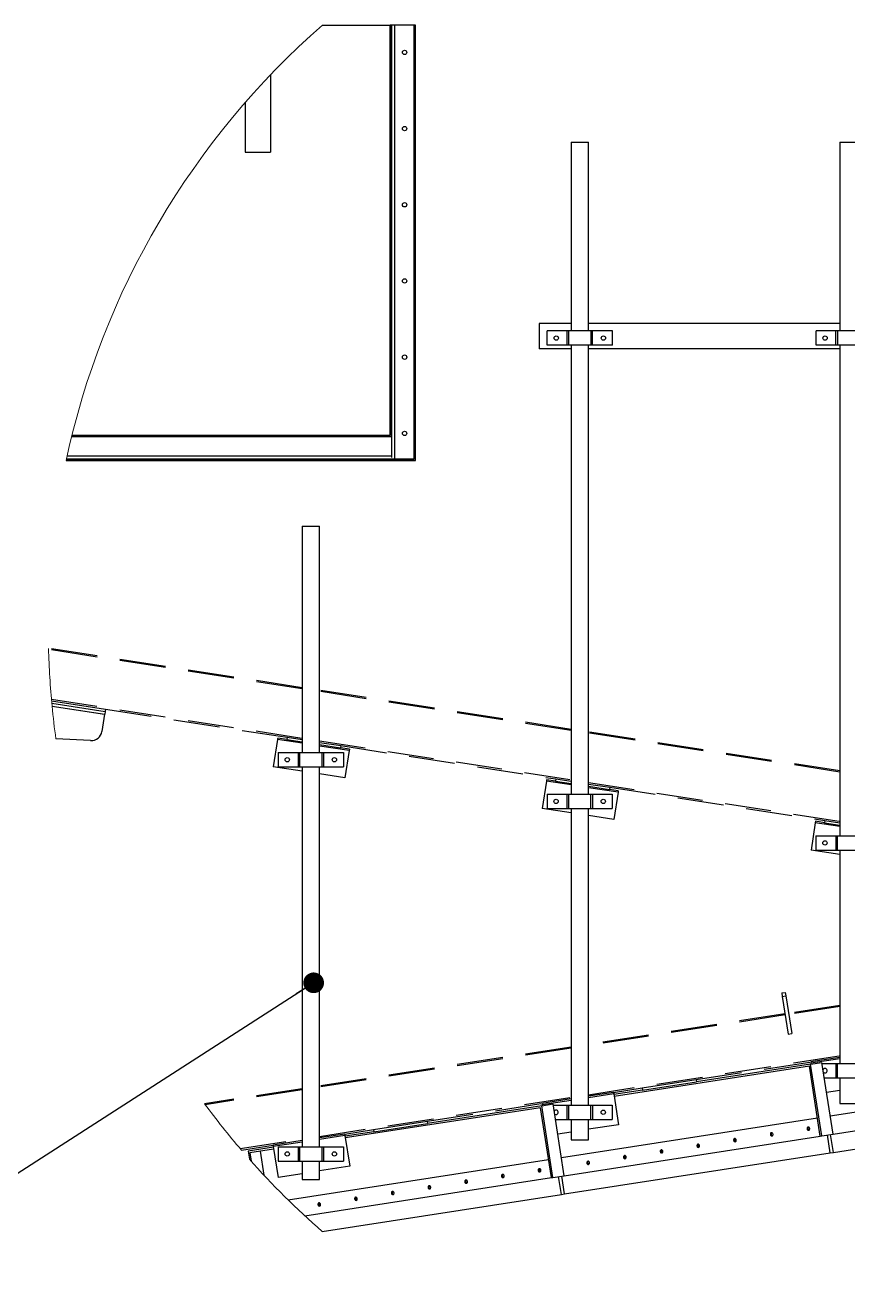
# Model space of a CAD drawing. Header units: millimetres. Extents: x 122 to 2816, y -707 to 556.
# Drawn here: x 2265.71 to 2288.39, y -580.26 to -545.52 of the extents above; entities that cross this region are included whole.
import ezdxf

# ---------------------------------------------------------------- set-up
doc = ezdxf.new("R2010")
doc.units = ezdxf.units.MM
doc.linetypes.add('HIDDEN', pattern=[1.905, 1.27, -0.635])
doc.layers.add('FORMAT', color=7, linetype='Continuous')
doc.dimstyles.new('SLDDIMSTYLE1', dxfattribs={"dimtxt": 2.5, "dimasz": 0.569872, "dimexe": 0, "dimexo": 0.625, "dimgap": 0, "dimtad": 1, "dimdec": 0, "dimrnd": 1e-09, "dimtxsty": 'Standard', "dimblk1": 'DOT', "dimblk2": 'DOT', "dimsah": 1, "dimcen": 2.5, "dimazin": 3, "dimtfac": 0.569872, "dimtdec": 0, "dimtmove": 0, "dimatfit": 3, "dimldrblk": 'DOT', "dimfrac": 2})

# ---------------------------------------------------------------- blocks, each defined once
blk = doc.blocks.new('_Dot')
at = {"color": 0, "linetype": 'ByBlock', "lineweight": -2}
blk.add_line((-0.5, 0), (-1, 0), dxfattribs=at)
at = {"color": 0, "linetype": 'ByBlock', "const_width": 0.5}
blk.add_lwpolyline([(-0.25, 0, 1), (0.25, 0, 1)], format="xyb", close=True, dxfattribs=at)

msp = doc.modelspace()

# ---------------------------------------------------------------- linework, layer by layer
at = {"color": 7, "linetype": 'Continuous', "lineweight": 25}
for p, q in [((2273.910649, -545.516481), (2275.774579, -545.516481)), ((2275.774579, -556.817647), (2275.774579, -545.516481)), ((2275.78458, -545.516481), (2275.774579, -545.516481)), ((2275.824579, -545.516481), (2275.78458, -545.516481)), ((2275.824579, -557.436221), (2275.824579, -545.516481)), ((2275.904579, -545.516481), (2275.824579, -545.516481)), ((2276.434579, -545.516481), (2275.904579, -545.516481)), ((2276.47458, -545.516481), (2276.434579, -545.516481)), ((2276.47458, -557.516481), (2276.47458, -545.516481)), ((2272.478177, -546.884166), (2272.478177, -549.016481)), ((2271.778177, -547.650609), (2271.778177, -549.016481)), ((2280.762835, -548.739038), (2280.762835, -553.939038)), ((2280.762835, -548.739038), (2281.172437, -548.739038)), ((2281.172437, -548.739038), (2281.245835, -548.739038)), ((2281.245835, -553.939038), (2281.245835, -548.739038)), ((2288.172834, -548.739038), (2288.172834, -553.939038)), ((2288.172834, -548.739038), (2288.652542, -548.739038)), ((2271.778177, -549.016481), (2272.478177, -549.016481)), ((2280.762835, -553.739038), (2279.884335, -553.739038)), ((2279.884335, -553.739038), (2279.884335, -554.439038)), ((2288.172834, -553.739038), (2281.245835, -553.739038)), ((2280.104335, -554.339038), (2280.104335, -553.939038)), ((2280.654335, -553.939038), (2280.104335, -553.939038)), ((2280.654335, -554.339038), (2280.654335, -553.939038)), ((2280.694335, -553.939038), (2280.654335, -553.939038)), ((2280.694335, -553.939038), (2280.694335, -554.339038)), ((2281.314335, -553.939038), (2280.694335, -553.939038)), ((2281.314335, -554.339038), (2281.314335, -553.939038)), ((2281.354335, -553.939038), (2281.314335, -553.939038)), ((2281.354335, -554.339038), (2281.354335, -553.939038)), ((2281.904335, -553.939038), (2281.354335, -553.939038)), ((2281.904335, -554.339038), (2281.904335, -553.939038)), ((2287.514334, -554.339038), (2287.514334, -553.939038)), ((2288.064335, -553.939038), (2287.514334, -553.939038)), ((2288.064335, -554.339038), (2288.064335, -553.939038)), ((2288.104334, -553.939038), (2288.064335, -553.939038)), ((2288.104334, -553.939038), (2288.104334, -554.339038)), ((2288.724334, -553.939038), (2288.104334, -553.939038)), ((2280.762835, -554.439038), (2279.884335, -554.439038)), ((2280.654335, -554.339038), (2280.104335, -554.339038)), ((2280.694335, -554.339038), (2280.654335, -554.339038)), ((2281.314335, -554.339038), (2280.694335, -554.339038)), ((2280.762835, -554.339038), (2280.762835, -566.710214)), ((2281.245835, -566.710214), (2281.245835, -554.339038)), ((2288.172834, -554.439038), (2281.245835, -554.439038)), ((2281.354335, -554.339038), (2281.314335, -554.339038)), ((2281.904335, -554.339038), (2281.354335, -554.339038)), ((2288.064335, -554.339038), (2287.514334, -554.339038)), ((2288.104334, -554.339038), (2288.064335, -554.339038)), ((2288.724334, -554.339038), (2288.104334, -554.339038)), ((2288.172834, -554.339038), (2288.172834, -567.857608)), ((2267.003562, -556.816481), (2275.774579, -556.816481)), ((2266.841437, -557.516481), (2276.474575, -557.516481)), ((2266.852224, -557.466481), (2276.434484, -557.466481)), ((2273.345983, -559.328613), (2273.345983, -565.56282)), ((2273.345983, -559.328613), (2273.378339, -559.328613)), ((2273.378339, -559.328613), (2273.828984, -559.328613)), ((2273.828984, -565.56282), (2273.828984, -559.328613)), ((2266.440932, -564.139821), (2267.931632, -564.370594)), ((2266.44661, -564.201415), (2267.922453, -564.429888)), ((2266.454455, -564.283582), (2267.910214, -564.508946)), ((2266.454573, -564.284792), (2267.902519, -564.508946)), ((2267.902519, -564.508946), (2267.829082, -564.983319)), ((2267.922453, -564.429888), (2267.910214, -564.508946)), ((2267.931632, -564.370594), (2267.922453, -564.429888)), ((2267.518119, -565.237073), (2266.561793, -565.190811)), ((2272.669712, -565.205279), (2272.553442, -565.956332)), ((2272.922888, -565.203996), (2272.675831, -565.165749)), ((2272.932067, -565.144702), (2272.922888, -565.203996)), ((2272.922888, -565.203996), (2273.345983, -565.269495)), ((2272.932067, -565.144702), (2273.345983, -565.20878)), ((2273.828984, -565.283552), (2274.41441, -565.374181)), ((2272.687569, -565.56282), (2272.687569, -565.96282)), ((2272.687569, -565.56282), (2273.237569, -565.56282)), ((2273.237569, -565.56282), (2273.237569, -565.96282)), ((2273.237569, -565.56282), (2273.277569, -565.56282)), ((2273.277569, -565.56282), (2273.277569, -565.96282)), ((2273.277569, -565.56282), (2273.897569, -565.56282)), ((2273.828984, -565.344267), (2274.405231, -565.433475)), ((2273.897569, -565.96282), (2273.897569, -565.56282)), ((2273.897569, -565.56282), (2273.937569, -565.56282)), ((2273.937569, -565.56282), (2273.937569, -565.96282)), ((2273.937569, -565.56282), (2274.487568, -565.56282)), ((2274.41441, -565.374181), (2274.405231, -565.433475)), ((2274.652288, -565.471721), (2274.405231, -565.433475)), ((2274.487568, -565.56282), (2274.487568, -565.96282)), ((2274.646168, -565.51125), (2274.5299, -566.262304)), ((2273.345983, -566.079024), (2272.553442, -565.956332)), ((2272.687569, -565.96282), (2273.237569, -565.96282)), ((2273.237569, -565.96282), (2273.277569, -565.96282)), ((2273.277569, -565.96282), (2273.897569, -565.96282)), ((2273.345983, -565.96282), (2273.345983, -576.428613)), ((2273.828984, -576.428613), (2273.828984, -565.96282)), ((2273.897569, -565.96282), (2273.937569, -565.96282)), ((2273.937569, -565.96282), (2274.487568, -565.96282)), ((2274.5299, -566.262304), (2273.828984, -566.153797)), ((2280.081425, -566.352672), (2279.965155, -567.103726)), ((2280.334602, -566.35139), (2280.087544, -566.313143)), ((2280.343781, -566.292096), (2280.334602, -566.35139)), ((2280.334602, -566.35139), (2280.762835, -566.417684)), ((2280.343781, -566.292096), (2280.762835, -566.356969)), ((2280.099281, -566.710214), (2280.099281, -567.110214)), ((2280.099281, -566.710214), (2280.649282, -566.710214)), ((2280.649282, -566.710214), (2280.649282, -567.110214)), ((2280.649282, -566.710214), (2280.689281, -566.710214)), ((2280.689281, -566.710214), (2280.689281, -567.110214)), ((2280.689281, -566.710214), (2281.309282, -566.710214)), ((2281.245835, -566.431742), (2281.826123, -566.521575)), ((2281.245835, -566.492456), (2281.816944, -566.580869)), ((2281.309282, -567.110214), (2281.309282, -566.710214)), ((2281.309282, -566.710214), (2281.349281, -566.710214)), ((2281.349281, -566.710214), (2281.349281, -567.110214)), ((2281.349281, -566.710214), (2281.899282, -566.710214)), ((2281.826123, -566.521575), (2281.816944, -566.580869)), ((2282.064001, -566.619115), (2281.816944, -566.580869)), ((2281.899282, -566.710214), (2281.899282, -567.110214)), ((2282.057882, -566.658644), (2281.941612, -567.409697)), ((2280.762835, -567.227214), (2279.965155, -567.103726)), ((2280.099281, -567.110214), (2280.649282, -567.110214)), ((2280.649282, -567.110214), (2280.689281, -567.110214)), ((2280.689281, -567.110214), (2281.309282, -567.110214)), ((2280.762835, -567.110214), (2280.762835, -575.281219)), ((2281.245835, -575.281219), (2281.245835, -567.110214)), ((2281.941612, -567.409697), (2281.245835, -567.301986)), ((2281.309282, -567.110214), (2281.349281, -567.110214)), ((2281.349281, -567.110214), (2281.899282, -567.110214)), ((2287.493139, -567.500066), (2287.376869, -568.251119)), ((2287.746313, -567.498784), (2287.499256, -567.460537)), ((2287.755492, -567.43949), (2287.746313, -567.498784)), ((2287.746313, -567.498784), (2288.172834, -567.564813)), ((2287.755492, -567.43949), (2288.172834, -567.504098)), ((2287.510994, -567.857608), (2287.510994, -568.257607)), ((2287.510994, -567.857608), (2288.060994, -567.857608)), ((2288.060994, -567.857608), (2288.060994, -568.257607)), ((2288.060994, -567.857608), (2288.100994, -567.857608)), ((2288.100994, -567.857608), (2288.100994, -568.257607)), ((2288.100994, -567.857608), (2288.720994, -567.857608)), ((2288.172834, -568.374342), (2287.376869, -568.251119)), ((2287.510994, -568.257607), (2288.060994, -568.257607)), ((2288.060994, -568.257607), (2288.100994, -568.257607)), ((2288.100994, -568.257607), (2288.720994, -568.257607)), ((2288.172834, -568.257607), (2288.172834, -574.133825)), ((2286.569119, -572.191399), (2286.667943, -572.176101)), ((2286.569119, -572.191399), (2286.584418, -572.290222)), ((2286.667943, -572.176101), (2286.68324, -572.274924)), ((2286.584418, -572.290222), (2286.68324, -572.274924)), ((2286.584418, -572.290222), (2286.745053, -573.327862)), ((2286.68324, -572.274924), (2286.843875, -573.312564)), ((2286.745053, -573.327862), (2286.843875, -573.312564)), ((2288.172834, -573.966483), (2287.369135, -574.090902)), ((2287.333653, -574.207705), (2281.950706, -575.041029)), ((2287.366481, -574.152027), (2284.215982, -574.63975)), ((2287.631977, -576.13475), (2287.333653, -574.207705)), ((2287.366481, -574.152027), (2287.678235, -574.103765)), ((2287.672453, -576.128485), (2287.366481, -574.152027)), ((2287.375252, -574.130431), (2287.378314, -574.150196)), ((2287.984205, -576.080222), (2287.678235, -574.103765)), ((2287.682886, -574.133825), (2288.060909, -574.133825)), ((2288.060909, -574.133825), (2288.060909, -574.533826)), ((2288.060909, -574.133825), (2288.10091, -574.133825)), ((2288.10091, -574.133825), (2288.10091, -574.533826)), ((2288.10091, -574.133825), (2288.720908, -574.133825)), ((2282.724461, -574.809936), (2284.206803, -574.580457)), ((2282.73364, -574.869229), (2284.215982, -574.63975)), ((2284.206803, -574.580457), (2284.215982, -574.63975)), ((2287.744811, -574.533826), (2288.060909, -574.533826)), ((2294.967196, -574.493242), (2287.907713, -575.586108)), ((2288.060909, -574.533826), (2288.10091, -574.533826)), ((2288.10091, -574.533826), (2288.720908, -574.533826)), ((2288.172834, -574.533826), (2288.172834, -575.239038)), ((2281.933878, -574.932325), (2281.245835, -575.038839)), ((2281.939997, -574.971853), (2282.071564, -575.82173)), ((2282.73364, -574.869229), (2281.943057, -574.991618)), ((2282.724461, -574.809936), (2282.73364, -574.869229)), ((2288.172834, -574.877203), (2287.806742, -574.933878)), ((2287.984205, -576.080222), (2295.04369, -574.987356)), ((2279.921942, -575.355099), (2274.538993, -576.188423)), ((2279.954767, -575.299421), (2276.804269, -575.787145)), ((2280.220264, -577.282143), (2279.921942, -575.355099)), ((2279.954767, -575.299421), (2280.266521, -575.251159)), ((2280.26074, -577.275878), (2279.954767, -575.299421)), ((2280.762835, -575.113611), (2279.957421, -575.238295)), ((2279.96354, -575.277825), (2279.9666, -575.297589)), ((2280.572493, -577.227616), (2280.266521, -575.251159)), ((2280.271175, -575.281219), (2280.649196, -575.281219)), ((2280.649196, -575.281219), (2280.649196, -575.681219)), ((2280.649196, -575.281219), (2280.689197, -575.281219)), ((2280.689197, -575.281219), (2280.689197, -575.681219)), ((2280.689197, -575.281219), (2281.309196, -575.281219)), ((2281.309196, -575.681219), (2281.309196, -575.281219)), ((2281.309196, -575.281219), (2281.349197, -575.281219)), ((2281.349197, -575.281219), (2281.349197, -575.681219)), ((2281.349197, -575.281219), (2281.899196, -575.281219)), ((2281.899196, -575.281219), (2281.899196, -575.681219)), ((2288.172834, -575.239038), (2288.652542, -575.239038)), ((2275.312747, -575.957329), (2276.795089, -575.727851)), ((2276.795089, -575.727851), (2276.804269, -575.787145)), ((2280.333098, -575.681219), (2280.649196, -575.681219)), ((2287.555483, -575.640636), (2280.496, -576.733502)), ((2280.649196, -575.681219), (2280.689197, -575.681219)), ((2280.689197, -575.681219), (2281.309196, -575.681219)), ((2280.762835, -575.681219), (2280.762835, -576.239038)), ((2281.245835, -576.239038), (2281.245835, -575.681219)), ((2281.309196, -575.681219), (2281.349197, -575.681219)), ((2281.349197, -575.681219), (2281.899196, -575.681219)), ((2287.991882, -576.58499), (2295.31857, -575.450759)), ((2274.522165, -576.079717), (2273.828984, -576.187029)), ((2275.321926, -576.016622), (2274.531344, -576.139012)), ((2275.312747, -575.957329), (2275.321926, -576.016622)), ((2275.321926, -576.016622), (2276.804269, -575.787145)), ((2280.762835, -576.024332), (2280.395029, -576.081271)), ((2282.071564, -575.82173), (2281.245835, -575.949559)), ((2287.672453, -576.128485), (2287.984205, -576.080222)), ((2287.991882, -576.58499), (2287.91539, -576.090875)), ((2273.345983, -576.2618), (2272.545708, -576.38569)), ((2272.551828, -576.425218), (2272.683395, -577.275095)), ((2272.687484, -576.428613), (2272.687484, -576.828613)), ((2272.687484, -576.428613), (2273.237484, -576.428613)), ((2273.237484, -576.428613), (2273.237484, -576.828613)), ((2273.237484, -576.428613), (2273.277483, -576.428613)), ((2273.277483, -576.428613), (2273.277483, -576.828613)), ((2273.277483, -576.428613), (2273.897484, -576.428613)), ((2273.897484, -576.828613), (2273.897484, -576.428613)), ((2273.897484, -576.428613), (2273.937484, -576.428613)), ((2273.937484, -576.428613), (2273.937484, -576.828613)), ((2273.937484, -576.428613), (2274.487484, -576.428613)), ((2274.487484, -576.428613), (2274.487484, -576.828613)), ((2274.528284, -576.119247), (2274.659852, -576.969124)), ((2280.572493, -577.227616), (2287.631977, -576.13475)), ((2280.762835, -576.239038), (2281.172437, -576.239038)), ((2281.172437, -576.239038), (2281.245835, -576.239038)), ((2287.631977, -576.13475), (2287.672453, -576.128485)), ((2287.906859, -576.598153), (2287.830365, -576.104039)), ((2272.554887, -576.444983), (2271.859675, -576.552608)), ((2271.859675, -576.552608), (2271.893416, -576.770565)), ((2272.562536, -576.494394), (2271.907799, -576.595753)), ((2271.907799, -576.595753), (2271.943611, -576.827082)), ((2272.191212, -576.551879), (2272.293107, -577.210085)), ((2280.143771, -576.788029), (2272.965737, -577.899248)), ((2280.580169, -577.732384), (2287.906859, -576.598153)), ((2287.906859, -576.598153), (2287.991882, -576.58499)), ((2272.687484, -576.828613), (2273.237484, -576.828613)), ((2273.237484, -576.828613), (2273.277483, -576.828613)), ((2273.277483, -576.828613), (2273.897484, -576.828613)), ((2273.345983, -576.828613), (2273.345983, -577.328614)), ((2273.828984, -577.328614), (2273.828984, -576.828613)), ((2274.659852, -576.969124), (2273.828984, -577.097748)), ((2273.897484, -576.828613), (2273.937484, -576.828613)), ((2273.937484, -576.828613), (2274.487484, -576.828613)), ((2273.345983, -577.172521), (2272.683395, -577.275095)), ((2273.345983, -577.328614), (2273.378339, -577.328614)), ((2273.378339, -577.328614), (2273.828984, -577.328614)), ((2273.422387, -578.334511), (2280.220264, -577.282143)), ((2280.220264, -577.282143), (2280.26074, -577.275878)), ((2280.26074, -577.275878), (2280.572493, -577.227616)), ((2280.495146, -577.745546), (2280.418653, -577.251432)), ((2280.580169, -577.732384), (2280.503676, -577.23827)), ((2273.90231, -578.76617), (2280.495146, -577.745546)), ((2280.495146, -577.745546), (2280.580169, -577.732384))]:
    msp.add_line(p, q, dxfattribs=at)
at = {"color": 8, "linetype": 'Continuous', "lineweight": 25}
for p, q in [((2275.78458, -556.821595), (2275.78458, -545.516481)), ((2275.904579, -557.466481), (2275.904579, -545.516481)), ((2276.434579, -557.466482), (2276.434579, -545.516481)), ((2266.993649, -556.856481), (2275.805366, -556.856481)), ((2266.843585, -557.506481), (2276.474575, -557.506481)), ((2266.869734, -557.386481), (2275.805366, -557.386481)), ((2273.345983, -565.309971), (2272.669712, -565.205279)), ((2274.646168, -565.51125), (2273.828984, -565.384743)), ((2280.762835, -566.45816), (2280.081425, -566.352672)), ((2282.057882, -566.658644), (2281.245835, -566.532933)), ((2288.172834, -567.605289), (2287.493139, -567.500066)), ((2288.172834, -574.006959), (2287.375252, -574.130431)), ((2281.939997, -574.971853), (2281.245835, -575.079316)), ((2280.762835, -575.154087), (2279.96354, -575.277825)), ((2273.345983, -576.302276), (2272.551828, -576.425218)), ((2274.528284, -576.119247), (2273.828984, -576.227505))]:
    msp.add_line(p, q, dxfattribs=at)
at = {"color": 7, "linetype": 'HIDDEN', "lineweight": 25}
for p, q in [((2273.345983, -563.776703), (2266.357432, -562.694818)), ((2280.762835, -564.924893), (2273.828984, -563.851476)), ((2266.437023, -564.096284), (2273.345983, -565.165848)), ((2267.931632, -564.370594), (2272.932067, -565.144702)), ((2273.828984, -565.240621), (2280.762835, -566.314037)), ((2288.172834, -566.072021), (2281.245835, -564.999665)), ((2274.41441, -565.374181), (2280.343781, -566.292096)), ((2281.245835, -566.38881), (2288.172834, -567.461166)), ((2281.826123, -566.521575), (2287.755492, -567.43949)), ((2288.172834, -572.534406), (2286.757334, -572.753538)), ((2286.658511, -572.768836), (2281.245835, -573.606763)), ((2280.762835, -573.681534), (2273.828984, -574.754952)), ((2281.245835, -574.995907), (2288.172834, -573.92355)), ((2284.206803, -574.580457), (2287.369135, -574.090902)), ((2273.345983, -574.829723), (2270.660032, -575.245531)), ((2281.933878, -574.932325), (2282.724461, -574.809936)), ((2273.828984, -576.144096), (2280.762835, -575.070679)), ((2276.795089, -575.727851), (2279.957421, -575.238295)), ((2274.522165, -576.079717), (2275.312747, -575.957329)), ((2271.642883, -576.482522), (2273.345983, -576.218868)), ((2271.675354, -576.520427), (2272.545708, -576.38569))]:
    msp.add_line(p, q, dxfattribs=at)
at = {"color": 8, "linetype": 'HIDDEN', "lineweight": 25}
for p, q in [((2273.345983, -563.806342), (2266.358194, -562.724575)), ((2280.762835, -564.954531), (2273.828984, -563.881114)), ((2288.172834, -566.101659), (2281.245835, -565.029303)), ((2288.172834, -572.564045), (2286.761816, -572.782482)), ((2286.662991, -572.797781), (2281.245835, -573.6364)), ((2280.762835, -573.711173), (2273.828984, -574.78459)), ((2273.345983, -574.859362), (2270.679683, -575.272127))]:
    msp.add_line(p, q, dxfattribs=at)
at = {"color": 7, "linetype": 'Continuous', "lineweight": 25, "flags": 128}
for points in [[(2272.675831, -565.165749), (2272.675714, -565.166509), (2272.675365, -565.168759), (2272.6748, -565.172411), (2272.674039, -565.177327), (2272.673111, -565.183317), (2272.672053, -565.190152), (2272.670906, -565.197567), (2272.669712, -565.205279)], [(2274.652288, -565.471721), (2274.65217, -565.472481), (2274.651822, -565.47473), (2274.651257, -565.478383), (2274.650495, -565.483299), (2274.649568, -565.489289), (2274.64851, -565.496123), (2274.647362, -565.503538), (2274.646168, -565.51125)], [(2280.087544, -566.313143), (2280.087426, -566.313903), (2280.087078, -566.316152), (2280.086513, -566.319805), (2280.085751, -566.324721), (2280.084825, -566.330711), (2280.083766, -566.337545), (2280.082618, -566.344961), (2280.081425, -566.352672)], [(2282.064001, -566.619115), (2282.063883, -566.619874), (2282.063534, -566.622124), (2282.062969, -566.625777), (2282.062209, -566.630693), (2282.061281, -566.636683), (2282.060223, -566.643517), (2282.059075, -566.650932), (2282.057882, -566.658644)], [(2287.499256, -567.460537), (2287.49914, -567.461297), (2287.498791, -567.463546), (2287.498226, -567.467199), (2287.497463, -567.472115), (2287.496536, -567.478105), (2287.49548, -567.484939), (2287.494331, -567.492354), (2287.493139, -567.500066)], [(2287.369135, -574.090902), (2287.369251, -574.091662), (2287.3696, -574.093911), (2287.370165, -574.097564), (2287.370925, -574.10248), (2287.371853, -574.10847), (2287.372911, -574.115305), (2287.37406, -574.122719), (2287.375252, -574.130431)], [(2281.933878, -574.932325), (2281.933996, -574.933084), (2281.934344, -574.935333), (2281.934909, -574.938986), (2281.935669, -574.943902), (2281.936597, -574.949892), (2281.937655, -574.956727), (2281.938803, -574.964141), (2281.939997, -574.971853)], [(2279.957421, -575.238295), (2279.957538, -575.239055), (2279.957887, -575.241304), (2279.958452, -575.244958), (2279.959213, -575.249874), (2279.96014, -575.255863), (2279.961199, -575.262698), (2279.962347, -575.270114), (2279.96354, -575.277825)], [(2274.522165, -576.079717), (2274.522282, -576.080477), (2274.52263, -576.082726), (2274.523196, -576.08638), (2274.523957, -576.091296), (2274.524884, -576.097285), (2274.525942, -576.10412), (2274.52709, -576.111536), (2274.528284, -576.119247)], [(2286.328984, -576.096315), (2286.328519, -576.083558), (2286.325104, -576.071257), (2286.319015, -576.06041), (2286.310745, -576.051896), (2286.300962, -576.046403), (2286.290462, -576.044377), (2286.280093, -576.045982), (2286.270697, -576.051088), (2286.263032, -576.059281), (2286.257725, -576.069899), (2286.2552, -576.082079), (2286.255663, -576.094837), (2286.259079, -576.107137), (2286.265168, -576.117984), (2286.273439, -576.126499), (2286.283221, -576.131992), (2286.293721, -576.134017), (2286.30409, -576.132413), (2286.313486, -576.127306), (2286.321149, -576.119113), (2286.326459, -576.108496), (2286.328984, -576.096315)], [(2286.296885, -576.04518), (2286.293369, -576.047579), (2286.285706, -576.055772), (2286.280396, -576.066389), (2286.277871, -576.07857), (2286.278336, -576.091327), (2286.28175, -576.103627), (2286.287842, -576.114474), (2286.296113, -576.122989), (2286.305895, -576.128481), (2286.30997, -576.129704)], [(2287.34087, -575.939667), (2287.340405, -575.92691), (2287.336991, -575.914609), (2287.330902, -575.903762), (2287.322631, -575.895248), (2287.312849, -575.889755), (2287.302349, -575.887729), (2287.29198, -575.889334), (2287.282584, -575.89444), (2287.274919, -575.902633), (2287.269612, -575.913251), (2287.267087, -575.925431), (2287.267549, -575.938189), (2287.270966, -575.950489), (2287.277055, -575.961336), (2287.285326, -575.969851), (2287.295108, -575.975344), (2287.305608, -575.977369), (2287.315977, -575.975765), (2287.325373, -575.970658), (2287.333036, -575.962464), (2287.338345, -575.951848), (2287.34087, -575.939667)], [(2287.308772, -575.888532), (2287.305255, -575.890931), (2287.297592, -575.899124), (2287.292283, -575.909741), (2287.289758, -575.921921), (2287.290223, -575.934678), (2287.293637, -575.946979), (2287.299729, -575.957826), (2287.307999, -575.96634), (2287.317782, -575.971833), (2287.321856, -575.973056)], [(2272.545708, -576.38569), (2272.545825, -576.386449), (2272.546174, -576.388698), (2272.546739, -576.392351), (2272.5475, -576.397267), (2272.548428, -576.403257), (2272.549486, -576.410092), (2272.550634, -576.417507), (2272.551828, -576.425218)], [(2284.30521, -576.409611), (2284.304745, -576.396855), (2284.301331, -576.384555), (2284.295242, -576.373708), (2284.286971, -576.365193), (2284.277189, -576.3597), (2284.266689, -576.357674), (2284.25632, -576.359279), (2284.246924, -576.364386), (2284.239259, -576.372579), (2284.233952, -576.383196), (2284.231427, -576.395377), (2284.231889, -576.408133), (2284.235306, -576.420433), (2284.241395, -576.431281), (2284.249666, -576.439795), (2284.259448, -576.445288), (2284.269948, -576.447315), (2284.280317, -576.445709), (2284.289713, -576.440603), (2284.297376, -576.432409), (2284.302685, -576.421792), (2284.30521, -576.409611)], [(2284.273112, -576.358476), (2284.269595, -576.360875), (2284.261933, -576.369068), (2284.256623, -576.379686), (2284.254098, -576.391866), (2284.254563, -576.404624), (2284.257977, -576.416924), (2284.264069, -576.42777), (2284.27234, -576.436286), (2284.282119, -576.441779), (2284.286196, -576.443001)], [(2285.317097, -576.252963), (2285.316632, -576.240207), (2285.313218, -576.227907), (2285.307129, -576.21706), (2285.298858, -576.208545), (2285.289076, -576.203051), (2285.278576, -576.201026), (2285.268207, -576.202631), (2285.258811, -576.207736), (2285.251146, -576.215931), (2285.245838, -576.226548), (2285.243314, -576.238728), (2285.243776, -576.251485), (2285.247193, -576.263785), (2285.253282, -576.274632), (2285.261553, -576.283147), (2285.271335, -576.28864), (2285.281835, -576.290665), (2285.292204, -576.289061), (2285.3016, -576.283955), (2285.309263, -576.275761), (2285.314572, -576.265144), (2285.317097, -576.252963)], [(2285.284999, -576.201828), (2285.281482, -576.204227), (2285.273819, -576.21242), (2285.26851, -576.223038), (2285.265985, -576.235218), (2285.26645, -576.247975), (2285.269864, -576.260275), (2285.275955, -576.271122), (2285.284226, -576.279637), (2285.294006, -576.285131), (2285.298083, -576.286352)], [(2282.281437, -576.722909), (2282.280972, -576.710151), (2282.277558, -576.697851), (2282.271468, -576.687004), (2282.263197, -576.678489), (2282.253416, -576.672996), (2282.242915, -576.670971), (2282.232546, -576.672575), (2282.22315, -576.677682), (2282.215487, -576.685875), (2282.210177, -576.696492), (2282.207653, -576.708673), (2282.208117, -576.721431), (2282.211532, -576.733731), (2282.217622, -576.744578), (2282.225893, -576.753093), (2282.235674, -576.758585), (2282.246175, -576.760611), (2282.256544, -576.759005), (2282.26594, -576.7539), (2282.273603, -576.745706), (2282.278912, -576.73509), (2282.281437, -576.722909)], [(2282.249339, -576.671774), (2282.245823, -576.674171), (2282.238159, -576.682366), (2282.232851, -576.692983), (2282.230326, -576.705163), (2282.23079, -576.71792), (2282.234205, -576.73022), (2282.240294, -576.741067), (2282.248565, -576.749582), (2282.258347, -576.755075), (2282.262424, -576.756298)], [(2283.293324, -576.566261), (2283.292859, -576.553503), (2283.289445, -576.541203), (2283.283355, -576.530356), (2283.275085, -576.521841), (2283.265302, -576.516348), (2283.254801, -576.514322), (2283.244432, -576.515927), (2283.235036, -576.521034), (2283.227374, -576.529227), (2283.222064, -576.539844), (2283.219539, -576.552025), (2283.220004, -576.564781), (2283.223418, -576.577082), (2283.229509, -576.587929), (2283.237779, -576.596443), (2283.24756, -576.601936), (2283.258062, -576.603963), (2283.26843, -576.602357), (2283.277827, -576.597252), (2283.285489, -576.589058), (2283.290799, -576.57844), (2283.293324, -576.566261)], [(2283.261225, -576.515126), (2283.25771, -576.517523), (2283.250046, -576.525718), (2283.244738, -576.536334), (2283.242213, -576.548515), (2283.242676, -576.561272), (2283.246092, -576.573572), (2283.252181, -576.584419), (2283.260452, -576.592934), (2283.270234, -576.598427), (2283.274311, -576.59965)], [(2279.929157, -577.087061), (2279.928693, -577.074303), (2279.925277, -577.062003), (2279.919188, -577.051156), (2279.910918, -577.042641), (2279.901135, -577.037148), (2279.890635, -577.035123), (2279.880266, -577.036727), (2279.87087, -577.041834), (2279.863208, -577.050027), (2279.857898, -577.060644), (2279.855373, -577.072825), (2279.855837, -577.085582), (2279.859252, -577.097883), (2279.865341, -577.10873), (2279.873613, -577.117245), (2279.883394, -577.122737), (2279.893896, -577.124763), (2279.904263, -577.123158), (2279.913661, -577.118052), (2279.921323, -577.109859), (2279.926632, -577.099241), (2279.929157, -577.087061)], [(2279.897059, -577.035926), (2279.893543, -577.038324), (2279.88588, -577.046518), (2279.880572, -577.057135), (2279.878047, -577.069316), (2279.87851, -577.082072), (2279.881926, -577.094372), (2279.888015, -577.105219), (2279.896286, -577.113734), (2279.906068, -577.119227), (2279.910144, -577.12045)], [(2281.269551, -576.879557), (2281.269086, -576.866799), (2281.265671, -576.854499), (2281.259581, -576.843652), (2281.25131, -576.835137), (2281.241529, -576.829645), (2281.231028, -576.827619), (2281.220659, -576.829224), (2281.211263, -576.83433), (2281.2036, -576.842523), (2281.198291, -576.85314), (2281.195766, -576.865321), (2281.196231, -576.878079), (2281.199645, -576.890379), (2281.205735, -576.901226), (2281.214006, -576.909741), (2281.223787, -576.915233), (2281.234288, -576.917259), (2281.244657, -576.915654), (2281.254053, -576.910548), (2281.261716, -576.902355), (2281.267026, -576.891738), (2281.269551, -576.879557)], [(2281.237452, -576.828422), (2281.233937, -576.830821), (2281.226273, -576.839014), (2281.220964, -576.849631), (2281.21844, -576.861811), (2281.218903, -576.874568), (2281.222319, -576.886869), (2281.228408, -576.897716), (2281.236679, -576.90623), (2281.246461, -576.911723), (2281.250537, -576.912946)], [(2277.905383, -577.400357), (2277.90492, -577.387601), (2277.901504, -577.3753), (2277.895415, -577.364453), (2277.887144, -577.355938), (2277.877362, -577.350446), (2277.866862, -577.348419), (2277.856493, -577.350025), (2277.847097, -577.355131), (2277.839434, -577.363324), (2277.834125, -577.373942), (2277.8316, -577.386121), (2277.832064, -577.398879), (2277.835479, -577.411179), (2277.841568, -577.422026), (2277.849839, -577.430541), (2277.859621, -577.436034), (2277.870122, -577.43806), (2277.88049, -577.436455), (2277.889887, -577.431348), (2277.89755, -577.423155), (2277.902858, -577.412538), (2277.905383, -577.400357)], [(2277.873286, -577.349223), (2277.86977, -577.351621), (2277.862107, -577.359814), (2277.856797, -577.370431), (2277.854274, -577.382612), (2277.854737, -577.395368), (2277.858153, -577.40767), (2277.864242, -577.418516), (2277.872513, -577.42703), (2277.882295, -577.432524), (2277.886371, -577.433747)], [(2278.91727, -577.243709), (2278.916806, -577.230951), (2278.913391, -577.218651), (2278.907302, -577.207805), (2278.899031, -577.199289), (2278.889249, -577.193797), (2278.878749, -577.191771), (2278.86838, -577.193377), (2278.858984, -577.198482), (2278.851321, -577.206676), (2278.846011, -577.217292), (2278.843487, -577.229473), (2278.84395, -577.242231), (2278.847366, -577.254531), (2278.853455, -577.265378), (2278.861727, -577.273893), (2278.871508, -577.279385), (2278.882009, -577.281412), (2278.892377, -577.279806), (2278.901774, -577.2747), (2278.909437, -577.266507), (2278.914745, -577.25589), (2278.91727, -577.243709)], [(2278.885173, -577.192574), (2278.881656, -577.194973), (2278.873993, -577.203166), (2278.868685, -577.213783), (2278.86616, -577.225964), (2278.866624, -577.23872), (2278.870039, -577.25102), (2278.876128, -577.261868), (2278.884399, -577.270382), (2278.894181, -577.275875), (2278.898257, -577.277099)], [(2274.869724, -577.870302), (2274.86926, -577.857545), (2274.865844, -577.845245), (2274.859755, -577.834398), (2274.851485, -577.825883), (2274.841702, -577.82039), (2274.831202, -577.818365), (2274.820833, -577.819969), (2274.811437, -577.825075), (2274.803773, -577.833269), (2274.798465, -577.843886), (2274.79594, -577.856067), (2274.796404, -577.868824), (2274.799819, -577.881124), (2274.805908, -577.89197), (2274.814179, -577.900486), (2274.823961, -577.905979), (2274.834463, -577.908004), (2274.84483, -577.9064), (2274.854228, -577.901294), (2274.86189, -577.893099), (2274.867199, -577.882483), (2274.869724, -577.870302)], [(2274.837626, -577.819167), (2274.83411, -577.821565), (2274.826447, -577.829759), (2274.821137, -577.840377), (2274.818613, -577.852556), (2274.819077, -577.865314), (2274.822492, -577.877614), (2274.828582, -577.888461), (2274.836853, -577.896976), (2274.846635, -577.902469), (2274.850711, -577.903691)], [(2275.88161, -577.713654), (2275.881146, -577.700897), (2275.877731, -577.688597), (2275.871642, -577.67775), (2275.863371, -577.669235), (2275.853589, -577.663742), (2275.843089, -577.661717), (2275.83272, -577.663321), (2275.823324, -577.668427), (2275.81566, -577.676621), (2275.810352, -577.687238), (2275.807827, -577.699419), (2275.80829, -577.712175), (2275.811706, -577.724475), (2275.817795, -577.735322), (2275.826066, -577.743837), (2275.835848, -577.749331), (2275.846349, -577.751356), (2275.856717, -577.749751), (2275.866114, -577.744646), (2275.873777, -577.736451), (2275.879085, -577.725834), (2275.88161, -577.713654)], [(2275.849513, -577.662519), (2275.845996, -577.664917), (2275.838334, -577.673111), (2275.833024, -577.683727), (2275.830499, -577.695908), (2275.830964, -577.708666), (2275.834379, -577.720966), (2275.840469, -577.731813), (2275.848739, -577.740328), (2275.858522, -577.74582), (2275.862597, -577.747043)], [(2276.893497, -577.557006), (2276.893033, -577.544249), (2276.889618, -577.531948), (2276.883528, -577.521101), (2276.875258, -577.512587), (2276.865475, -577.507094), (2276.854975, -577.505067), (2276.844607, -577.506673), (2276.835211, -577.511779), (2276.827548, -577.519972), (2276.822238, -577.53059), (2276.819713, -577.54277), (2276.820177, -577.555527), (2276.823592, -577.567827), (2276.829682, -577.578674), (2276.837952, -577.587189), (2276.847735, -577.592682), (2276.858236, -577.594708), (2276.868603, -577.593103), (2276.878001, -577.587996), (2276.885663, -577.579803), (2276.890972, -577.569186), (2276.893497, -577.557006)], [(2276.8614, -577.505871), (2276.857883, -577.508269), (2276.85022, -577.516462), (2276.844911, -577.527079), (2276.842387, -577.53926), (2276.842851, -577.552018), (2276.846266, -577.564318), (2276.852355, -577.575165), (2276.860626, -577.58368), (2276.870408, -577.589172), (2276.874484, -577.590395)], [(2273.857837, -578.026951), (2273.857373, -578.014193), (2273.853958, -578.001893), (2273.847869, -577.991047), (2273.839598, -577.982531), (2273.829816, -577.977038), (2273.819316, -577.975013), (2273.808947, -577.976617), (2273.799551, -577.981724), (2273.791887, -577.989918), (2273.786578, -578.000534), (2273.784054, -578.012715), (2273.784517, -578.025472), (2273.787933, -578.037773), (2273.794022, -578.04862), (2273.802293, -578.057134), (2273.812075, -578.062627), (2273.822576, -578.064653), (2273.832944, -578.063048), (2273.84234, -578.057942), (2273.850004, -578.049749), (2273.855312, -578.039131), (2273.857837, -578.026951)], [(2273.82574, -577.975816), (2273.822223, -577.978214), (2273.81456, -577.986407), (2273.809251, -577.997025), (2273.806726, -578.009204), (2273.807191, -578.021962), (2273.810605, -578.034262), (2273.816695, -578.045109), (2273.824966, -578.053624), (2273.834748, -578.059117), (2273.838824, -578.060339)]]:
    msp.add_lwpolyline(points, dxfattribs=at)
at = {"color": 7, "linetype": 'Continuous', "lineweight": 25}
for centre in [(2276.174579, -546.266481), (2276.17458, -548.366481), (2276.17458, -550.466482), (2276.17458, -552.566481), (2280.354335, -554.139038), (2281.654335, -554.139038), (2287.764335, -554.139038), (2276.174579, -554.666481), (2276.17458, -556.766481), (2272.937569, -565.76282), (2274.237569, -565.76282), (2280.349282, -566.910214), (2281.649282, -566.910214), (2287.760994, -568.057608), (2281.649197, -575.48122), (2272.937484, -576.628613), (2274.237483, -576.628613)]:
    msp.add_circle(centre, 0.06, dxfattribs=at)
at = {"color": 7, "linetype": 'Continuous', "lineweight": 18}
for centre, radius, start, end in [((2288.417915, -562.144965), 22.067334, 131.1025725, 167.8926685), ((2288.417883, -562.144963), 22.067302, 181.4277987, 185.5614639), ((2288.418169, -562.144938), 22.06759, 185.5646124, 187.9335634), ((2288.418453, -562.14453), 22.068026, 216.4174797, 220.6499264), ((2288.417795, -562.145088), 22.067163, 221.5115546, 228.8687139)]:
    msp.add_arc(centre, radius, start, end, dxfattribs=at)
at = {"color": 7, "linetype": 'Continuous', "lineweight": 25}
for centre, radius, start, end in [((2267.532614, -564.937423), 0.3, 267.2305605, 351.2000085), ((2287.760909, -574.333825), 0.06, 269.9994611, 149.6149491), ((2287.760911, -574.333818), 0.060008, 227.9890888, 269.9979015), ((2280.349197, -575.481219), 0.06, 269.9994611, 149.6149491), ((2280.349199, -575.481214), 0.060005, 227.9863886, 269.9976373)]:
    msp.add_arc(centre, radius, start, end, dxfattribs=at)

# ---------------------------------------------------------------- leaders
at = {"layer": 'FORMAT'}
msp.add_leader([(2273.666406, -571.911225), (2260.701344, -580.262764)], dimstyle='SLDDIMSTYLE1', dxfattribs=at)

doc.saveas('drawing.dxf')
